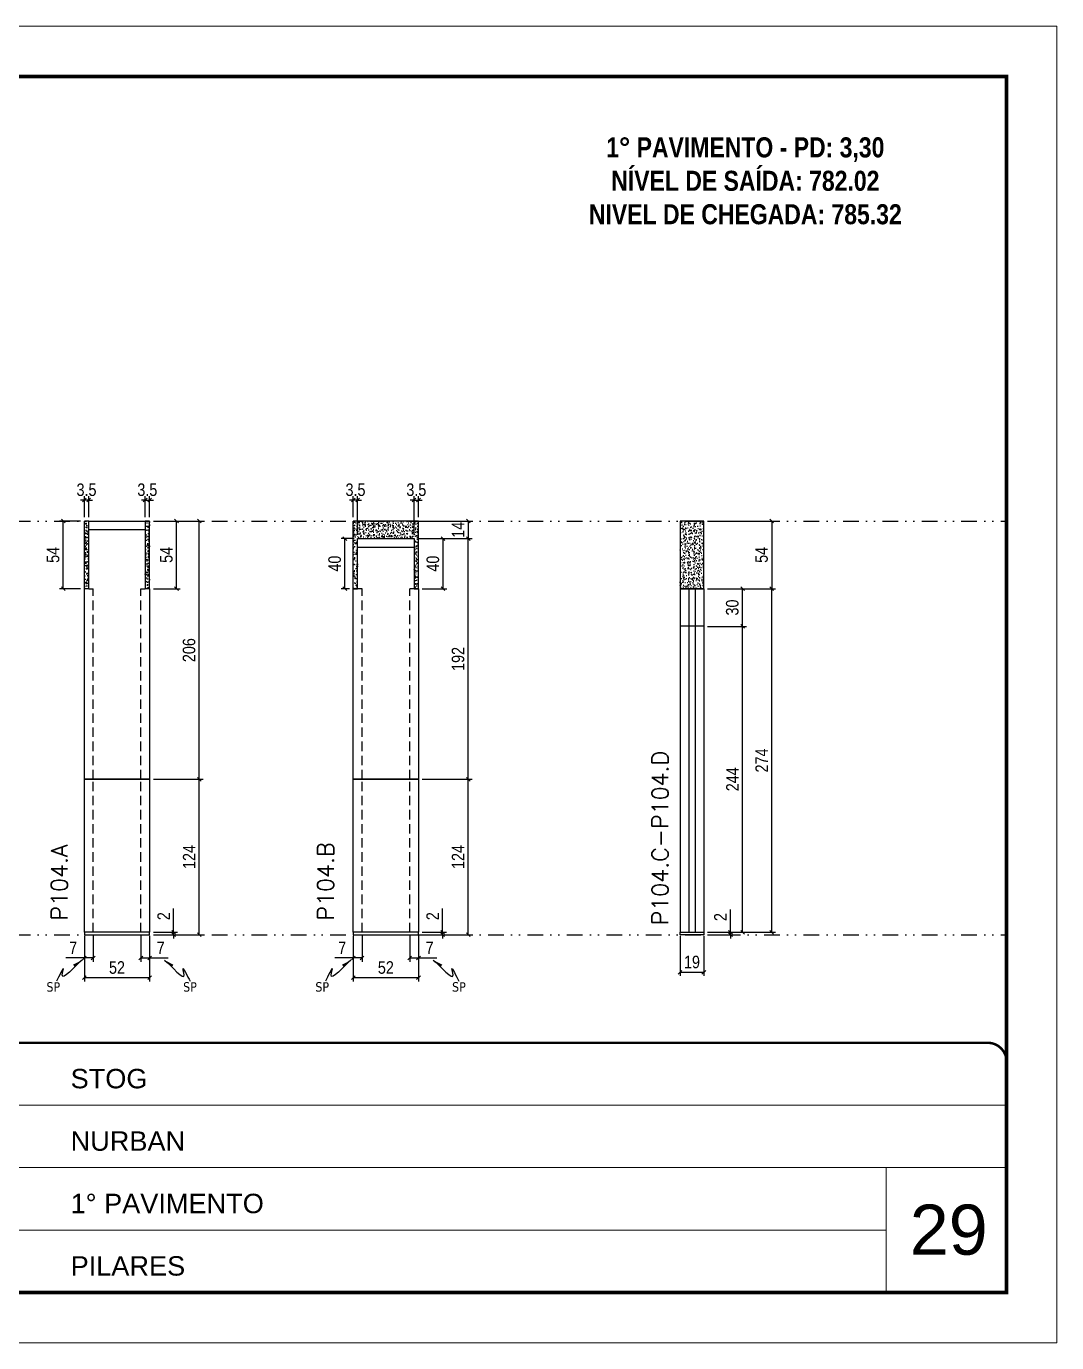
# Model space of a CAD drawing. Header units: millimetres. Extents: x 169816 to 178745, y 96537 to 113647.
# Drawn here: x 170479 to 171301, y 103429 to 104479 of the extents above; entities that cross this region are included whole.
import ezdxf

# ---------------------------------------------------------------- set-up
doc = ezdxf.new("R2010")
doc.units = ezdxf.units.MM
for name, pattern in [('CONTINUO', [0]), ('DASHED', [0.75, 0.5, -0.25]), ('DIVIDE2', [0.625, 0.25, -0.125, 0, -0.125, 0, -0.125]), ('HIDDEN', [0.375, 0.25, -0.125])]:
    doc.linetypes.add(name, pattern=pattern)
for name, color, linetype, lineweight in [('CARIMBO', 255, 'Continuous', 9), ('Folhas', 255, 'Continuous', 9), ('SARRAFO DE PRESSAO', 251, 'DASHED', 9), ('Texto Seção', 7, 'Continuous', 15)]:
    doc.layers.add(name, color=color, linetype=linetype, lineweight=lineweight)
for name, color, linetype in [('COTA', 241, 'Continuous'), ('NOMENCLATURA', 7, 'Continuous'), ('Nível', 160, 'Continuous'), ('Painéis', 200, 'Continuous'), ('SARR_2.2x7', 40, 'Continuous'), ('Sarrafo de Pressão', 42, 'HIDDEN'), ('texto', 7, 'Continuous')]:
    doc.layers.add(name, color=color, linetype=linetype)
doc.styles.add('ARIAL', font='arial.ttf')
doc.styles.add('COTA TECNICA', font='techl___.ttf', dxfattribs={"height": 10})
doc.styles.add('COTA TECNICA-50', font='techl___.ttf', dxfattribs={"height": 10})
doc.styles.add('REGUA-120', font='ROMANS.shx', dxfattribs={"height": 15})
doc.styles.add('ROMANC', font='techb___.ttf', dxfattribs={"height": 2.5})
doc.styles.get("Standard").update_dxf_attribs({"font": 'arial.ttf'})
doc.dimstyles.new('COTA PAINEL-50', dxfattribs={"dimtxt": 10, "dimasz": 3, "dimexe": 3, "dimexo": 3, "dimgap": 3, "dimtad": 1, "dimdec": 1, "dimzin": 12, "dimdsep": 46, "dimtxsty": 'COTA TECNICA-50', "dimblk1": 'OBLIQUE', "dimblk2": 'OBLIQUE', "dimsah": 1, "dimcen": 0.9, "dimclrd": 4, "dimclre": 4, "dimclrt": 240, "dimadec": 1, "dimazin": 3, "dimtfac": 1, "dimtdec": 1, "dimtmove": 0, "dimatfit": 3, "dimfxl": 1, "dimtolj": 1, "dimtzin": 12, "dimarcsym": 0})
doc.dimstyles.new('PAINEL', dxfattribs={"dimtxt": 10, "dimasz": 3, "dimexe": 3, "dimexo": 3, "dimgap": 3, "dimtad": 1, "dimdec": 1, "dimzin": 12, "dimdsep": 46, "dimtxsty": 'COTA TECNICA', "dimblk1": 'OBLIQUE', "dimblk2": 'OBLIQUE', "dimsah": 1, "dimcen": 0.9, "dimclrd": 4, "dimclre": 4, "dimclrt": 240, "dimadec": 1, "dimazin": 3, "dimtfac": 1, "dimtdec": 1, "dimtmove": 0, "dimatfit": 3, "dimfxl": 1, "dimtolj": 1, "dimtzin": 12, "dimarcsym": 0})
doc.dimstyles.get("Standard").update_dxf_attribs({"dimtxt": 0.18, "dimasz": 0.18, "dimexe": 0.18, "dimexo": 0.0625, "dimgap": 0.09, "dimtad": 0, "dimtih": 1, "dimtoh": 1, "dimdec": 4, "dimzin": 0, "dimdsep": 46, "dimtxsty": 'Standard', "dimcen": 0.09, "dimadec": 0, "dimazin": 0, "dimtfac": 1, "dimtdec": 4, "dimtofl": 0, "dimtmove": 0, "dimatfit": 3, "dimfxl": 1, "dimtolj": 1, "dimtzin": 0, "dimarcsym": 0})

# ---------------------------------------------------------------- blocks, each defined once
blk = doc.blocks.new('9999999999')
at = {"color": 30, "linetype": 'CONTINUO'}
for p, q in [((98564.6, 34379.6), (99584, 34379.6)), ((98564.6, 34329.8), (99488, 34329.8)), ((99584, 34329.8), (99488, 34329.8)), ((99488, 34329.8), (99488, 34230.2)), ((98564.6, 34280), (99488, 34280))]:
    blk.add_line(p, q, dxfattribs=at)
at = {"color": 30, "linetype": 'CONTINUO', "const_width": 2}
blk.add_lwpolyline([(99584, 34230.2), (99584, 34414.4, 0.414214), (99569, 34429.4), (98229, 34429.4, 0.414214), (98214, 34414.4), (98214, 34245.2, 0.414214), (98229, 34230.2), (99584, 34230.2)], format="xyb", dxfattribs=at)
at = {"layer": 'Folhas'}
blk.add_lwpolyline([(98139, 34190.2), (99624, 34190.2), (99624, 35240.2), (98139, 35240.2)], close=True, dxfattribs=at)
at = {"layer": 'Folhas', "color": 30, "const_width": 3}
blk.add_lwpolyline([(98214, 34230.2), (99584, 34230.2), (99584, 35200.2), (98214, 35200.2)], close=True, dxfattribs=at)
at = {"color": 7, "linetype": 'Continuous', "ltscale": 5, "style": 'ARIAL'}
for s, height, p in [('STOG', 15.48, (98837.7, 34393.1)), ('NURBAN', 15.48, (98837.7, 34343.3)), ('1° PAVIMENTO', 15.483, (98837.7, 34293.5)), ('PILARES', 15.48, (98837.7, 34243.7))]:
    blk.add_text(s, height=height, dxfattribs=at).set_placement(p)
blk = doc.blocks.new('_Oblique')
at = {"color": 0, "linetype": 'ByBlock', "lineweight": -2}
blk.add_line((-0.5, -0.5), (0.5, 0.5), dxfattribs=at)
blk = doc.blocks.new('*D663')
at = {"layer": 'COTA', "color": 4, "lineweight": -2, "transparency": 16777216}
for p, q in [((170525.7, 103752.9), (170525.7, 103716.6)), ((170577.7, 103752.9), (170577.7, 103716.6)), ((170577.7, 103719.6), (170525.7, 103719.6))]:
    blk.add_line(p, q, dxfattribs=at)
at = {"layer": 'Defpoints', "color": 0, "transparency": 16777216}
for p in [(170525.7, 103755.9), (170577.7, 103755.9), (170525.7, 103719.6)]:
    blk.add_point(p, dxfattribs=at)
at = {"layer": 'COTA', "color": 4, "lineweight": -2, "transparency": 16777216, "xscale": 3, "yscale": 3, "zscale": 3, "rotation": 180}
blk.add_blockref('_Oblique', (170525.7, 103719.6), dxfattribs=at)
at = {"layer": 'COTA', "color": 4, "lineweight": -2, "transparency": 16777216, "xscale": 3, "yscale": 3, "zscale": 3}
blk.add_blockref('_Oblique', (170577.7, 103719.6), dxfattribs=at)
at = {"layer": 'COTA', "color": 240, "transparency": 16777216, "insert": (170551.7, 103727.7), "char_height": 10, "attachment_point": 5, "style": 'COTA TECNICA'}
blk.add_mtext('\\A1;52', dxfattribs=at)
blk = doc.blocks.new('*D664')
at = {"layer": 'COTA', "color": 4, "lineweight": -2, "transparency": 16777216}
for p, q in [((170570.7, 103752.9), (170570.7, 103732.4)), ((170577.7, 103750.9), (170577.7, 103732.4)), ((170570.7, 103735.4), (170577.7, 103735.4)), ((170577.7, 103735.4), (170592.4, 103735.4))]:
    blk.add_line(p, q, dxfattribs=at)
at = {"layer": 'Defpoints', "color": 0, "transparency": 16777216}
for p in [(170570.7, 103755.9), (170577.7, 103753.9), (170577.7, 103735.4)]:
    blk.add_point(p, dxfattribs=at)
at = {"layer": 'COTA', "color": 4, "lineweight": -2, "transparency": 16777216, "xscale": 3, "yscale": 3, "zscale": 3, "rotation": 180}
blk.add_blockref('_Oblique', (170570.7, 103735.4), dxfattribs=at)
at = {"layer": 'COTA', "color": 4, "lineweight": -2, "transparency": 16777216, "xscale": 3, "yscale": 3, "zscale": 3}
blk.add_blockref('_Oblique', (170577.7, 103735.4), dxfattribs=at)
at = {"layer": 'COTA', "color": 240, "transparency": 16777216, "insert": (170586.6, 103743.5), "char_height": 10, "attachment_point": 5, "style": 'COTA TECNICA-50'}
blk.add_mtext('\\A1;7', dxfattribs=at)
blk = doc.blocks.new('*D665')
at = {"layer": 'COTA', "color": 4, "lineweight": -2, "transparency": 16777216}
for p, q in [((170525.7, 103750.9), (170525.7, 103732.4)), ((170532.7, 103752.9), (170532.7, 103732.4)), ((170525.7, 103735.4), (170511, 103735.4)), ((170532.7, 103735.4), (170525.7, 103735.4))]:
    blk.add_line(p, q, dxfattribs=at)
at = {"layer": 'Defpoints', "color": 0, "transparency": 16777216}
for p in [(170525.7, 103753.9), (170532.7, 103755.9), (170525.7, 103735.4)]:
    blk.add_point(p, dxfattribs=at)
at = {"layer": 'COTA', "color": 4, "lineweight": -2, "transparency": 16777216, "xscale": 3, "yscale": 3, "zscale": 3, "rotation": 180}
blk.add_blockref('_Oblique', (170525.7, 103735.4), dxfattribs=at)
at = {"layer": 'COTA', "color": 4, "lineweight": -2, "transparency": 16777216, "xscale": 3, "yscale": 3, "zscale": 3}
blk.add_blockref('_Oblique', (170532.7, 103735.4), dxfattribs=at)
at = {"layer": 'COTA', "color": 240, "transparency": 16777216, "insert": (170516.8, 103743.5), "char_height": 10, "attachment_point": 5, "style": 'COTA TECNICA-50'}
blk.add_mtext('\\A1;7', dxfattribs=at)
blk = doc.blocks.new('*D666')
at = {"layer": 'COTA', "color": 4, "linetype": 'ByBlock', "lineweight": -2, "transparency": 16777216}
for p, q in [((170580.7, 103877.9), (170620.3, 103877.9)), ((170617.3, 103753.9), (170617.3, 103877.9)), ((170580.7, 103753.9), (170620.3, 103753.9))]:
    blk.add_line(p, q, dxfattribs=at)
at = {"layer": 'Defpoints', "color": 0, "linetype": 'ByBlock', "transparency": 16777216}
for p in [(170577.7, 103877.9), (170617.3, 103877.9), (170577.7, 103753.9)]:
    blk.add_point(p, dxfattribs=at)
at = {"layer": 'COTA', "color": 4, "linetype": 'ByBlock', "lineweight": -2, "transparency": 16777216, "xscale": 3, "yscale": 3, "zscale": 3}
for p, rotation in [((170617.3, 103877.9), 90), ((170617.3, 103753.9), 270)]:
    blk.add_blockref('_Oblique', p, dxfattribs=dict(at, rotation=rotation))
at = {"layer": 'COTA', "color": 240, "linetype": 'ByBlock', "transparency": 16777216, "insert": (170609.3, 103815.9), "char_height": 10, "attachment_point": 5, "rotation": 90, "style": 'COTA TECNICA'}
blk.add_mtext('\\A1;124', dxfattribs=at)
blk = doc.blocks.new('*D667')
at = {"layer": 'COTA', "color": 4, "lineweight": -2, "transparency": 16777216}
for p, q in [((170596.9, 103755.9), (170596.9, 103774.7)), ((170580.7, 103755.9), (170599.9, 103755.9)), ((170580.7, 103753.9), (170599.9, 103753.9)), ((170596.9, 103753.9), (170596.9, 103755.9)), ((170596.9, 103753.9), (170596.9, 103750.9))]:
    blk.add_line(p, q, dxfattribs=at)
at = {"layer": 'Defpoints', "color": 0, "transparency": 16777216}
for p in [(170577.7, 103755.9), (170577.7, 103753.9), (170596.9, 103753.9)]:
    blk.add_point(p, dxfattribs=at)
at = {"layer": 'COTA', "color": 4, "lineweight": -2, "transparency": 16777216, "xscale": 3, "yscale": 3, "zscale": 3}
for p, rotation in [((170596.9, 103755.9), 270), ((170596.9, 103753.9), 90)]:
    blk.add_blockref('_Oblique', p, dxfattribs=dict(at, rotation=rotation))
at = {"layer": 'COTA', "color": 240, "transparency": 16777216, "insert": (170588.9, 103768.7), "char_height": 10, "attachment_point": 5, "rotation": 90, "style": 'COTA TECNICA-50'}
blk.add_mtext('\\A1;2', dxfattribs=at)
blk = doc.blocks.new('*D668')
at = {"layer": 'COTA', "color": 4, "linetype": 'ByBlock', "lineweight": -2, "transparency": 16777216}
for p, q in [((170580.7, 103877.9), (170620.3, 103877.9)), ((170617.3, 103753.9), (170617.3, 103877.9)), ((170580.7, 103753.9), (170620.3, 103753.9))]:
    blk.add_line(p, q, dxfattribs=at)
at = {"layer": 'Defpoints', "color": 0, "linetype": 'ByBlock', "transparency": 16777216}
for p in [(170577.7, 103877.9), (170617.3, 103877.9), (170577.7, 103753.9)]:
    blk.add_point(p, dxfattribs=at)
at = {"layer": 'COTA', "color": 4, "linetype": 'ByBlock', "lineweight": -2, "transparency": 16777216, "xscale": 3, "yscale": 3, "zscale": 3}
for p, rotation in [((170617.3, 103877.9), 90), ((170617.3, 103753.9), 270)]:
    blk.add_blockref('_Oblique', p, dxfattribs=dict(at, rotation=rotation))
at = {"layer": 'COTA', "color": 240, "linetype": 'ByBlock', "transparency": 16777216, "insert": (170609.3, 103815.9), "char_height": 10, "attachment_point": 5, "rotation": 90, "style": 'COTA TECNICA'}
blk.add_mtext('\\A1;124', dxfattribs=at)
blk = doc.blocks.new('*D669')
at = {"layer": 'COTA', "color": 4, "lineweight": -2, "transparency": 16777216}
for p, q in [((170580.7, 104083.9), (170620.3, 104083.9)), ((170617.3, 103877.9), (170617.3, 104083.9)), ((170580.7, 103877.9), (170620.3, 103877.9))]:
    blk.add_line(p, q, dxfattribs=at)
at = {"layer": 'Defpoints', "color": 0, "transparency": 16777216}
for p in [(170577.7, 104083.9), (170617.3, 104083.9), (170577.7, 103877.9)]:
    blk.add_point(p, dxfattribs=at)
at = {"layer": 'COTA', "color": 4, "lineweight": -2, "transparency": 16777216, "xscale": 3, "yscale": 3, "zscale": 3}
for p, rotation in [((170617.3, 104083.9), 90), ((170617.3, 103877.9), 270)]:
    blk.add_blockref('_Oblique', p, dxfattribs=dict(at, rotation=rotation))
at = {"layer": 'COTA', "color": 240, "transparency": 16777216, "insert": (170609.2, 103980.9), "char_height": 10, "attachment_point": 5, "rotation": 90, "style": 'COTA TECNICA-50'}
blk.add_mtext('\\A1;206', dxfattribs=at)
blk = doc.blocks.new('*D670')
at = {"layer": 'COTA', "color": 4, "lineweight": -2, "transparency": 16777216}
for p, q in [((171000.7, 103752.9), (171000.7, 103721)), ((171019.7, 103752.9), (171019.7, 103721)), ((171000.7, 103724), (171019.7, 103724))]:
    blk.add_line(p, q, dxfattribs=at)
at = {"layer": 'Defpoints', "color": 0, "transparency": 16777216}
for p in [(171000.7, 103755.9), (171019.7, 103755.9), (171019.7, 103724)]:
    blk.add_point(p, dxfattribs=at)
at = {"layer": 'COTA', "color": 4, "lineweight": -2, "transparency": 16777216, "xscale": 3, "yscale": 3, "zscale": 3, "rotation": 180}
blk.add_blockref('_Oblique', (171000.7, 103724), dxfattribs=at)
at = {"layer": 'COTA', "color": 4, "lineweight": -2, "transparency": 16777216, "xscale": 3, "yscale": 3, "zscale": 3}
blk.add_blockref('_Oblique', (171019.7, 103724), dxfattribs=at)
at = {"layer": 'COTA', "color": 240, "transparency": 16777216, "insert": (171010.2, 103732.1), "char_height": 10, "attachment_point": 5, "style": 'COTA TECNICA'}
blk.add_mtext('\\A1;19', dxfattribs=at)
blk = doc.blocks.new('*D671')
at = {"layer": 'COTA', "color": 4, "lineweight": -2, "transparency": 16777216}
for p, q in [((171040.9, 103755.9), (171040.9, 103774)), ((171022.7, 103755.9), (171043.9, 103755.9)), ((171022.7, 103753.9), (171043.9, 103753.9)), ((171040.9, 103753.9), (171040.9, 103755.9)), ((171040.9, 103753.9), (171040.9, 103750.9))]:
    blk.add_line(p, q, dxfattribs=at)
at = {"layer": 'Defpoints', "color": 0, "transparency": 16777216}
for p in [(171019.7, 103755.9), (171019.7, 103753.9), (171040.9, 103755.9)]:
    blk.add_point(p, dxfattribs=at)
at = {"layer": 'COTA', "color": 4, "lineweight": -2, "transparency": 16777216, "xscale": 3, "yscale": 3, "zscale": 3}
for p, rotation in [((171040.9, 103755.9), 270), ((171040.9, 103753.9), 90)]:
    blk.add_blockref('_Oblique', p, dxfattribs=dict(at, rotation=rotation))
at = {"layer": 'COTA', "color": 240, "transparency": 16777216, "insert": (171032.9, 103768), "char_height": 10, "attachment_point": 5, "rotation": 90, "style": 'COTA TECNICA-50'}
blk.add_mtext('\\A1;2', dxfattribs=at)
blk = doc.blocks.new('*D986')
at = {"layer": 'COTA', "color": 4, "linetype": 'ByBlock', "lineweight": -2, "transparency": 16777216}
for p, q in [((171022.7, 104083.9), (171076.8, 104083.9)), ((171073.8, 104083.9), (171073.8, 104029.9)), ((171022.7, 104029.9), (171076.8, 104029.9))]:
    blk.add_line(p, q, dxfattribs=at)
at = {"layer": 'Defpoints', "color": 0, "linetype": 'ByBlock', "transparency": 16777216}
for p in [(171019.7, 104083.9), (171019.7, 104029.9), (171073.8, 104029.9)]:
    blk.add_point(p, dxfattribs=at)
at = {"layer": 'COTA', "color": 4, "linetype": 'ByBlock', "lineweight": -2, "transparency": 16777216, "xscale": 3, "yscale": 3, "zscale": 3}
for p, rotation in [((171073.8, 104083.9), 90), ((171073.8, 104029.9), 270)]:
    blk.add_blockref('_Oblique', p, dxfattribs=dict(at, rotation=rotation))
at = {"layer": 'COTA', "color": 240, "linetype": 'ByBlock', "transparency": 16777216, "insert": (171065.7, 104056.9), "char_height": 10, "attachment_point": 5, "rotation": 90, "style": 'COTA TECNICA'}
blk.add_mtext('\\A1;54', dxfattribs=at)
blk = doc.blocks.new('*D987')
at = {"layer": 'COTA', "color": 4, "lineweight": -2, "transparency": 16777216}
for p, q in [((171022.7, 104029.9), (171053.6, 104029.9)), ((171050.6, 103999.9), (171050.6, 104029.9)), ((171022.7, 103999.9), (171053.6, 103999.9))]:
    blk.add_line(p, q, dxfattribs=at)
at = {"layer": 'Defpoints', "color": 0, "transparency": 16777216}
for p in [(171019.7, 104029.9), (171050.6, 104029.9), (171019.7, 103999.9)]:
    blk.add_point(p, dxfattribs=at)
at = {"layer": 'COTA', "color": 4, "lineweight": -2, "transparency": 16777216, "xscale": 3, "yscale": 3, "zscale": 3}
for p, rotation in [((171050.6, 104029.9), 90), ((171050.6, 103999.9), 270)]:
    blk.add_blockref('_Oblique', p, dxfattribs=dict(at, rotation=rotation))
at = {"layer": 'COTA', "color": 240, "transparency": 16777216, "insert": (171042.4, 104014.9), "char_height": 10, "attachment_point": 5, "rotation": 90, "style": 'COTA TECNICA-50'}
blk.add_mtext('\\A1;30', dxfattribs=at)
blk = doc.blocks.new('*D988')
at = {"layer": 'COTA', "color": 4, "lineweight": -2, "transparency": 16777216}
for p, q in [((171022.7, 103999.9), (171053.6, 103999.9)), ((171050.6, 103755.9), (171050.6, 103999.9)), ((171022.7, 103755.9), (171053.6, 103755.9))]:
    blk.add_line(p, q, dxfattribs=at)
at = {"layer": 'Defpoints', "color": 0, "transparency": 16777216}
for p in [(171019.7, 103999.9), (171050.6, 103999.9), (171019.7, 103755.9)]:
    blk.add_point(p, dxfattribs=at)
at = {"layer": 'COTA', "color": 4, "lineweight": -2, "transparency": 16777216, "xscale": 3, "yscale": 3, "zscale": 3}
for p, rotation in [((171050.6, 103999.9), 90), ((171050.6, 103755.9), 270)]:
    blk.add_blockref('_Oblique', p, dxfattribs=dict(at, rotation=rotation))
at = {"layer": 'COTA', "color": 240, "transparency": 16777216, "insert": (171042.5, 103877.9), "char_height": 10, "attachment_point": 5, "rotation": 90, "style": 'COTA TECNICA'}
blk.add_mtext('\\A1;244', dxfattribs=at)
blk = doc.blocks.new('*D672')
at = {"layer": 'COTA', "color": 4, "lineweight": -2, "transparency": 16777216}
for p, q in [((170740.1, 103752.9), (170740.1, 103716.6)), ((170792.1, 103752.9), (170792.1, 103716.6)), ((170792.1, 103719.6), (170740.1, 103719.6))]:
    blk.add_line(p, q, dxfattribs=at)
at = {"layer": 'Defpoints', "color": 0, "transparency": 16777216}
for p in [(170740.1, 103755.9), (170792.1, 103755.9), (170740.1, 103719.6)]:
    blk.add_point(p, dxfattribs=at)
at = {"layer": 'COTA', "color": 4, "lineweight": -2, "transparency": 16777216, "xscale": 3, "yscale": 3, "zscale": 3, "rotation": 180}
blk.add_blockref('_Oblique', (170740.1, 103719.6), dxfattribs=at)
at = {"layer": 'COTA', "color": 4, "lineweight": -2, "transparency": 16777216, "xscale": 3, "yscale": 3, "zscale": 3}
blk.add_blockref('_Oblique', (170792.1, 103719.6), dxfattribs=at)
at = {"layer": 'COTA', "color": 240, "transparency": 16777216, "insert": (170766.1, 103727.7), "char_height": 10, "attachment_point": 5, "style": 'COTA TECNICA'}
blk.add_mtext('\\A1;52', dxfattribs=at)
blk = doc.blocks.new('*D673')
at = {"layer": 'COTA', "color": 4, "lineweight": -2, "transparency": 16777216}
for p, q in [((170785.1, 103752.9), (170785.1, 103732.4)), ((170792.1, 103750.9), (170792.1, 103732.4)), ((170785.1, 103735.4), (170792.1, 103735.4)), ((170792.1, 103735.4), (170806.8, 103735.4))]:
    blk.add_line(p, q, dxfattribs=at)
at = {"layer": 'Defpoints', "color": 0, "transparency": 16777216}
for p in [(170785.1, 103755.9), (170792.1, 103753.9), (170792.1, 103735.4)]:
    blk.add_point(p, dxfattribs=at)
at = {"layer": 'COTA', "color": 4, "lineweight": -2, "transparency": 16777216, "xscale": 3, "yscale": 3, "zscale": 3, "rotation": 180}
blk.add_blockref('_Oblique', (170785.1, 103735.4), dxfattribs=at)
at = {"layer": 'COTA', "color": 4, "lineweight": -2, "transparency": 16777216, "xscale": 3, "yscale": 3, "zscale": 3}
blk.add_blockref('_Oblique', (170792.1, 103735.4), dxfattribs=at)
at = {"layer": 'COTA', "color": 240, "transparency": 16777216, "insert": (170801, 103743.5), "char_height": 10, "attachment_point": 5, "style": 'COTA TECNICA-50'}
blk.add_mtext('\\A1;7', dxfattribs=at)
blk = doc.blocks.new('*D674')
at = {"layer": 'COTA', "color": 4, "lineweight": -2, "transparency": 16777216}
for p, q in [((170740.1, 103750.9), (170740.1, 103732.4)), ((170747.1, 103752.9), (170747.1, 103732.4)), ((170740.1, 103735.4), (170725.4, 103735.4)), ((170747.1, 103735.4), (170740.1, 103735.4))]:
    blk.add_line(p, q, dxfattribs=at)
at = {"layer": 'Defpoints', "color": 0, "transparency": 16777216}
for p in [(170740.1, 103753.9), (170747.1, 103755.9), (170740.1, 103735.4)]:
    blk.add_point(p, dxfattribs=at)
at = {"layer": 'COTA', "color": 4, "lineweight": -2, "transparency": 16777216, "xscale": 3, "yscale": 3, "zscale": 3, "rotation": 180}
blk.add_blockref('_Oblique', (170740.1, 103735.4), dxfattribs=at)
at = {"layer": 'COTA', "color": 4, "lineweight": -2, "transparency": 16777216, "xscale": 3, "yscale": 3, "zscale": 3}
blk.add_blockref('_Oblique', (170747.1, 103735.4), dxfattribs=at)
at = {"layer": 'COTA', "color": 240, "transparency": 16777216, "insert": (170731.3, 103743.5), "char_height": 10, "attachment_point": 5, "style": 'COTA TECNICA-50'}
blk.add_mtext('\\A1;7', dxfattribs=at)
blk = doc.blocks.new('*D675')
at = {"layer": 'COTA', "color": 4, "linetype": 'ByBlock', "lineweight": -2, "transparency": 16777216}
for p, q in [((170795.1, 103877.9), (170834.8, 103877.9)), ((170831.8, 103753.9), (170831.8, 103877.9)), ((170795.1, 103753.9), (170834.8, 103753.9))]:
    blk.add_line(p, q, dxfattribs=at)
at = {"layer": 'Defpoints', "color": 0, "linetype": 'ByBlock', "transparency": 16777216}
for p in [(170792.1, 103877.9), (170831.8, 103877.9), (170792.1, 103753.9)]:
    blk.add_point(p, dxfattribs=at)
at = {"layer": 'COTA', "color": 4, "linetype": 'ByBlock', "lineweight": -2, "transparency": 16777216, "xscale": 3, "yscale": 3, "zscale": 3}
for p, rotation in [((170831.8, 103877.9), 90), ((170831.8, 103753.9), 270)]:
    blk.add_blockref('_Oblique', p, dxfattribs=dict(at, rotation=rotation))
at = {"layer": 'COTA', "color": 240, "linetype": 'ByBlock', "transparency": 16777216, "insert": (170823.7, 103815.9), "char_height": 10, "attachment_point": 5, "rotation": 90, "style": 'COTA TECNICA'}
blk.add_mtext('\\A1;124', dxfattribs=at)
blk = doc.blocks.new('*D676')
at = {"layer": 'COTA', "color": 4, "lineweight": -2, "transparency": 16777216}
for p, q in [((170811.4, 103755.9), (170811.4, 103774.7)), ((170795.1, 103755.9), (170814.4, 103755.9)), ((170795.1, 103753.9), (170814.4, 103753.9)), ((170811.4, 103753.9), (170811.4, 103755.9)), ((170811.4, 103753.9), (170811.4, 103750.9))]:
    blk.add_line(p, q, dxfattribs=at)
at = {"layer": 'Defpoints', "color": 0, "transparency": 16777216}
for p in [(170792.1, 103755.9), (170792.1, 103753.9), (170811.4, 103753.9)]:
    blk.add_point(p, dxfattribs=at)
at = {"layer": 'COTA', "color": 4, "lineweight": -2, "transparency": 16777216, "xscale": 3, "yscale": 3, "zscale": 3}
for p, rotation in [((170811.4, 103755.9), 270), ((170811.4, 103753.9), 90)]:
    blk.add_blockref('_Oblique', p, dxfattribs=dict(at, rotation=rotation))
at = {"layer": 'COTA', "color": 240, "transparency": 16777216, "insert": (170803.4, 103768.7), "char_height": 10, "attachment_point": 5, "rotation": 90, "style": 'COTA TECNICA-50'}
blk.add_mtext('\\A1;2', dxfattribs=at)
blk = doc.blocks.new('*D677')
at = {"layer": 'COTA', "color": 4, "linetype": 'ByBlock', "lineweight": -2, "transparency": 16777216}
for p, q in [((170795.1, 103877.9), (170834.8, 103877.9)), ((170831.8, 103753.9), (170831.8, 103877.9)), ((170795.1, 103753.9), (170834.8, 103753.9))]:
    blk.add_line(p, q, dxfattribs=at)
at = {"layer": 'Defpoints', "color": 0, "linetype": 'ByBlock', "transparency": 16777216}
for p in [(170792.1, 103877.9), (170831.8, 103877.9), (170792.1, 103753.9)]:
    blk.add_point(p, dxfattribs=at)
at = {"layer": 'COTA', "color": 4, "linetype": 'ByBlock', "lineweight": -2, "transparency": 16777216, "xscale": 3, "yscale": 3, "zscale": 3}
for p, rotation in [((170831.8, 103877.9), 90), ((170831.8, 103753.9), 270)]:
    blk.add_blockref('_Oblique', p, dxfattribs=dict(at, rotation=rotation))
at = {"layer": 'COTA', "color": 240, "linetype": 'ByBlock', "transparency": 16777216, "insert": (170823.7, 103815.9), "char_height": 10, "attachment_point": 5, "rotation": 90, "style": 'COTA TECNICA'}
blk.add_mtext('\\A1;124', dxfattribs=at)
blk = doc.blocks.new('*D678')
at = {"layer": 'COTA', "color": 4, "lineweight": -2, "transparency": 16777216}
for p, q in [((170795.1, 104069.9), (170834.8, 104069.9)), ((170831.8, 103877.9), (170831.8, 104069.9)), ((170795.1, 103877.9), (170834.8, 103877.9))]:
    blk.add_line(p, q, dxfattribs=at)
at = {"layer": 'Defpoints', "color": 0, "transparency": 16777216}
for p in [(170792.1, 104069.9), (170831.8, 104069.9), (170792.1, 103877.9)]:
    blk.add_point(p, dxfattribs=at)
at = {"layer": 'COTA', "color": 4, "lineweight": -2, "transparency": 16777216, "xscale": 3, "yscale": 3, "zscale": 3}
for p, rotation in [((170831.8, 104069.9), 90), ((170831.8, 103877.9), 270)]:
    blk.add_blockref('_Oblique', p, dxfattribs=dict(at, rotation=rotation))
at = {"layer": 'COTA', "color": 240, "transparency": 16777216, "insert": (170823.7, 103973.9), "char_height": 10, "attachment_point": 5, "rotation": 90, "style": 'COTA TECNICA-50'}
blk.add_mtext('\\A1;192', dxfattribs=at)
blk = doc.blocks.new('*D679')
at = {"layer": 'COTA', "color": 4, "lineweight": -2, "transparency": 16777216}
for p, q in [((170795.1, 104083.9), (170834.8, 104083.9)), ((170831.8, 104083.9), (170831.8, 104069.9)), ((170795.1, 104069.9), (170834.8, 104069.9))]:
    blk.add_line(p, q, dxfattribs=at)
at = {"layer": 'Defpoints', "color": 0, "transparency": 16777216}
for p in [(170792.1, 104083.9), (170792.1, 104069.9), (170831.8, 104069.9)]:
    blk.add_point(p, dxfattribs=at)
at = {"layer": 'COTA', "color": 4, "lineweight": -2, "transparency": 16777216, "xscale": 3, "yscale": 3, "zscale": 3}
for p, rotation in [((170831.8, 104083.9), 90), ((170831.8, 104069.9), 270)]:
    blk.add_blockref('_Oblique', p, dxfattribs=dict(at, rotation=rotation))
at = {"layer": 'COTA', "color": 240, "transparency": 16777216, "insert": (170823.7, 104076.9), "char_height": 10, "attachment_point": 5, "rotation": 90, "style": 'COTA TECNICA-50'}
blk.add_mtext('\\A1;14', dxfattribs=at)
blk = doc.blocks.new('*D989')
at = {"layer": 'COTA', "color": 4, "lineweight": -2, "transparency": 16777216}
for p, q in [((170525.7, 104100.6), (170522.7, 104100.6)), ((170525.7, 104086.9), (170525.7, 104103.6)), ((170529.2, 104100.6), (170525.7, 104100.6)), ((170529.2, 104086.9), (170529.2, 104103.6)), ((170529.2, 104100.6), (170532.2, 104100.6))]:
    blk.add_line(p, q, dxfattribs=at)
at = {"layer": 'Defpoints', "color": 0, "transparency": 16777216}
for p in [(170525.7, 104100.6), (170525.7, 104083.9), (170529.2, 104083.9)]:
    blk.add_point(p, dxfattribs=at)
at = {"layer": 'COTA', "color": 4, "lineweight": -2, "transparency": 16777216, "xscale": 3, "yscale": 3, "zscale": 3}
blk.add_blockref('_Oblique', (170525.7, 104100.6), dxfattribs=at)
at = {"layer": 'COTA', "color": 4, "lineweight": -2, "transparency": 16777216, "xscale": 3, "yscale": 3, "zscale": 3, "rotation": 180}
blk.add_blockref('_Oblique', (170529.2, 104100.6), dxfattribs=at)
at = {"layer": 'COTA', "color": 240, "transparency": 16777216, "insert": (170527.4, 104108.8), "char_height": 10, "attachment_point": 5, "style": 'COTA TECNICA'}
blk.add_mtext('\\A1;3.5', dxfattribs=at)
blk = doc.blocks.new('*D680')
at = {"layer": 'COTA', "color": 4, "lineweight": -2, "transparency": 16777216}
for p, q in [((170574.2, 104100.6), (170571.2, 104100.6)), ((170574.2, 104086.9), (170574.2, 104103.6)), ((170574.2, 104100.6), (170577.7, 104100.6)), ((170577.7, 104086.9), (170577.7, 104103.6)), ((170577.7, 104100.6), (170580.7, 104100.6))]:
    blk.add_line(p, q, dxfattribs=at)
at = {"layer": 'Defpoints', "color": 0, "transparency": 16777216}
for p in [(170577.7, 104100.6), (170574.2, 104083.9), (170577.7, 104083.9)]:
    blk.add_point(p, dxfattribs=at)
at = {"layer": 'COTA', "color": 4, "lineweight": -2, "transparency": 16777216, "xscale": 3, "yscale": 3, "zscale": 3}
blk.add_blockref('_Oblique', (170574.2, 104100.6), dxfattribs=at)
at = {"layer": 'COTA', "color": 4, "lineweight": -2, "transparency": 16777216, "xscale": 3, "yscale": 3, "zscale": 3, "rotation": 180}
blk.add_blockref('_Oblique', (170577.7, 104100.6), dxfattribs=at)
at = {"layer": 'COTA', "color": 240, "transparency": 16777216, "insert": (170575.9, 104108.8), "char_height": 10, "attachment_point": 5, "style": 'COTA TECNICA'}
blk.add_mtext('\\A1;3.5', dxfattribs=at)
blk = doc.blocks.new('*D990')
at = {"layer": 'COTA', "color": 4, "lineweight": -2, "transparency": 16777216}
for p, q in [((170580.7, 104083.9), (170602.2, 104083.9)), ((170599.2, 104029.9), (170599.2, 104083.9)), ((170580.7, 104029.9), (170602.2, 104029.9))]:
    blk.add_line(p, q, dxfattribs=at)
at = {"layer": 'Defpoints', "color": 0, "transparency": 16777216}
for p in [(170577.7, 104083.9), (170599.2, 104083.9), (170577.7, 104029.9)]:
    blk.add_point(p, dxfattribs=at)
at = {"layer": 'COTA', "color": 4, "lineweight": -2, "transparency": 16777216, "xscale": 3, "yscale": 3, "zscale": 3}
for p, rotation in [((170599.2, 104083.9), 90), ((170599.2, 104029.9), 270)]:
    blk.add_blockref('_Oblique', p, dxfattribs=dict(at, rotation=rotation))
at = {"layer": 'COTA', "color": 240, "transparency": 16777216, "insert": (170591.1, 104056.9), "char_height": 10, "attachment_point": 5, "rotation": 90, "style": 'COTA TECNICA'}
blk.add_mtext('\\A1;54', dxfattribs=at)
blk = doc.blocks.new('*D991')
at = {"layer": 'COTA', "color": 4, "lineweight": -2, "transparency": 16777216}
for p, q in [((170522.7, 104083.9), (170505.9, 104083.9)), ((170508.9, 104029.9), (170508.9, 104083.9)), ((170522.7, 104029.9), (170505.9, 104029.9))]:
    blk.add_line(p, q, dxfattribs=at)
at = {"layer": 'Defpoints', "color": 0, "transparency": 16777216}
for p in [(170508.9, 104083.9), (170525.7, 104083.9), (170525.7, 104029.9)]:
    blk.add_point(p, dxfattribs=at)
at = {"layer": 'COTA', "color": 4, "lineweight": -2, "transparency": 16777216, "xscale": 3, "yscale": 3, "zscale": 3}
for p, rotation in [((170508.9, 104083.9), 90), ((170508.9, 104029.9), 270)]:
    blk.add_blockref('_Oblique', p, dxfattribs=dict(at, rotation=rotation))
at = {"layer": 'COTA', "color": 240, "transparency": 16777216, "insert": (170500.8, 104056.9), "char_height": 10, "attachment_point": 5, "rotation": 90, "style": 'COTA TECNICA'}
blk.add_mtext('\\A1;54', dxfattribs=at)
blk = doc.blocks.new('*D992')
at = {"layer": 'COTA', "color": 4, "lineweight": -2, "transparency": 16777216}
for p, q in [((170791.6, 104069.9), (170814.7, 104069.9)), ((170811.7, 104029.9), (170811.7, 104069.9)), ((170795.1, 104029.9), (170814.7, 104029.9))]:
    blk.add_line(p, q, dxfattribs=at)
at = {"layer": 'Defpoints', "color": 0, "transparency": 16777216}
for p in [(170788.6, 104069.9), (170811.7, 104069.9), (170792.1, 104029.9)]:
    blk.add_point(p, dxfattribs=at)
at = {"layer": 'COTA', "color": 4, "lineweight": -2, "transparency": 16777216, "xscale": 3, "yscale": 3, "zscale": 3}
for p, rotation in [((170811.7, 104069.9), 90), ((170811.7, 104029.9), 270)]:
    blk.add_blockref('_Oblique', p, dxfattribs=dict(at, rotation=rotation))
at = {"layer": 'COTA', "color": 240, "transparency": 16777216, "insert": (170803.6, 104049.9), "char_height": 10, "attachment_point": 5, "rotation": 90, "style": 'COTA TECNICA'}
blk.add_mtext('\\A1;40', dxfattribs=at)
blk = doc.blocks.new('*D993')
at = {"layer": 'COTA', "color": 4, "lineweight": -2, "transparency": 16777216}
for p, q in [((170740.6, 104069.9), (170730.4, 104069.9)), ((170733.4, 104029.9), (170733.4, 104069.9)), ((170737.1, 104029.9), (170730.4, 104029.9))]:
    blk.add_line(p, q, dxfattribs=at)
at = {"layer": 'Defpoints', "color": 0, "transparency": 16777216}
for p in [(170733.4, 104069.9), (170743.6, 104069.9), (170740.1, 104029.9)]:
    blk.add_point(p, dxfattribs=at)
at = {"layer": 'COTA', "color": 4, "lineweight": -2, "transparency": 16777216, "xscale": 3, "yscale": 3, "zscale": 3}
for p, rotation in [((170733.4, 104069.9), 90), ((170733.4, 104029.9), 270)]:
    blk.add_blockref('_Oblique', p, dxfattribs=dict(at, rotation=rotation))
at = {"layer": 'COTA', "color": 240, "transparency": 16777216, "insert": (170725.3, 104049.9), "char_height": 10, "attachment_point": 5, "rotation": 90, "style": 'COTA TECNICA'}
blk.add_mtext('\\A1;40', dxfattribs=at)
blk = doc.blocks.new('*D681')
at = {"layer": 'COTA', "color": 4, "lineweight": -2, "transparency": 16777216}
for p, q in [((171022.7, 104029.9), (171076.8, 104029.9)), ((171073.8, 103755.9), (171073.8, 104029.9)), ((171022.7, 103755.9), (171076.8, 103755.9))]:
    blk.add_line(p, q, dxfattribs=at)
at = {"layer": 'Defpoints', "color": 0, "transparency": 16777216}
for p in [(171019.7, 104029.9), (171073.8, 104029.9), (171019.7, 103755.9)]:
    blk.add_point(p, dxfattribs=at)
at = {"layer": 'COTA', "color": 4, "lineweight": -2, "transparency": 16777216, "xscale": 3, "yscale": 3, "zscale": 3}
for p, rotation in [((171073.8, 104029.9), 90), ((171073.8, 103755.9), 270)]:
    blk.add_blockref('_Oblique', p, dxfattribs=dict(at, rotation=rotation))
at = {"layer": 'COTA', "color": 240, "transparency": 16777216, "insert": (171065.8, 103892.9), "char_height": 10, "attachment_point": 5, "rotation": 90, "style": 'COTA TECNICA'}
blk.add_mtext('\\A1;274', dxfattribs=at)
blk = doc.blocks.new('*D682')
at = {"layer": 'COTA', "color": 4, "lineweight": -2, "transparency": 16777216}
for p, q in [((170740.1, 104100.6), (170737.1, 104100.6)), ((170740.1, 104086.9), (170740.1, 104103.6)), ((170743.6, 104100.6), (170740.1, 104100.6)), ((170743.6, 104072.9), (170743.6, 104103.6)), ((170743.6, 104100.6), (170746.6, 104100.6))]:
    blk.add_line(p, q, dxfattribs=at)
at = {"layer": 'Defpoints', "color": 0, "transparency": 16777216}
for p in [(170740.1, 104100.6), (170740.1, 104083.9), (170743.6, 104069.9)]:
    blk.add_point(p, dxfattribs=at)
at = {"layer": 'COTA', "color": 4, "lineweight": -2, "transparency": 16777216, "xscale": 3, "yscale": 3, "zscale": 3}
blk.add_blockref('_Oblique', (170740.1, 104100.6), dxfattribs=at)
at = {"layer": 'COTA', "color": 4, "lineweight": -2, "transparency": 16777216, "xscale": 3, "yscale": 3, "zscale": 3, "rotation": 180}
blk.add_blockref('_Oblique', (170743.6, 104100.6), dxfattribs=at)
at = {"layer": 'COTA', "color": 240, "transparency": 16777216, "insert": (170741.9, 104108.8), "char_height": 10, "attachment_point": 5, "style": 'COTA TECNICA'}
blk.add_mtext('\\A1;3.5', dxfattribs=at)
blk = doc.blocks.new('*D683')
at = {"layer": 'COTA', "color": 4, "lineweight": -2, "transparency": 16777216}
for p, q in [((170788.6, 104100.6), (170785.6, 104100.6)), ((170788.6, 104072.9), (170788.6, 104103.6)), ((170788.6, 104100.6), (170792.1, 104100.6)), ((170792.1, 104086.9), (170792.1, 104103.6)), ((170792.1, 104100.6), (170795.1, 104100.6))]:
    blk.add_line(p, q, dxfattribs=at)
at = {"layer": 'Defpoints', "color": 0, "transparency": 16777216}
for p in [(170792.1, 104100.6), (170792.1, 104083.9), (170788.6, 104069.9)]:
    blk.add_point(p, dxfattribs=at)
at = {"layer": 'COTA', "color": 4, "lineweight": -2, "transparency": 16777216, "xscale": 3, "yscale": 3, "zscale": 3}
blk.add_blockref('_Oblique', (170788.6, 104100.6), dxfattribs=at)
at = {"layer": 'COTA', "color": 4, "lineweight": -2, "transparency": 16777216, "xscale": 3, "yscale": 3, "zscale": 3, "rotation": 180}
blk.add_blockref('_Oblique', (170792.1, 104100.6), dxfattribs=at)
at = {"layer": 'COTA', "color": 240, "transparency": 16777216, "insert": (170790.4, 104108.8), "char_height": 10, "attachment_point": 5, "style": 'COTA TECNICA'}
blk.add_mtext('\\A1;3.5', dxfattribs=at)

msp = doc.modelspace()

# ---------------------------------------------------------------- hatches: boundary and pattern name
at = {"layer": 'COTA', "linetype": 'ByBlock'}
h = msp.add_hatch(dxfattribs=at)
h.set_pattern_fill('AR-CONC', color=256, scale=0.03)
h.paths.add_polyline_path([(170529.19, 104083.91), (170525.69, 104083.91), (170525.69, 104029.91), (170529.19, 104029.91)])
h = msp.add_hatch(dxfattribs=at)
h.set_pattern_fill('AR-CONC', color=256, scale=0.03)
h.paths.add_polyline_path([(170577.69, 104083.91), (170574.19, 104083.91), (170574.19, 104029.91), (170577.69, 104029.91)])
h = msp.add_hatch(dxfattribs=at)
h.set_pattern_fill('AR-CONC', color=256, scale=0.03)
h.paths.add_polyline_path([(170792.12, 104083.91), (170740.12, 104083.91), (170740.12, 104029.91), (170743.62, 104029.91), (170743.62, 104069.91), (170788.62, 104069.91), (170788.62, 104029.91), (170792.12, 104029.91)])
h = msp.add_hatch(dxfattribs=at)
h.set_pattern_fill('AR-CONC', color=256, scale=0.03)
h.paths.add_polyline_path([(171019.74, 104083.91), (171000.74, 104083.91), (171000.74, 104029.91), (171019.74, 104029.91)])

# ---------------------------------------------------------------- linework, layer by layer
for p, q in [((170529.19, 104083.91), (170525.69, 104083.91)), ((170525.69, 104083.91), (170525.69, 104083.91)), ((170525.69, 104029.91), (170525.69, 104083.91)), ((170577.69, 104083.91), (170574.19, 104083.91)), ((170577.69, 104029.91), (170577.69, 104083.91)), ((170792.12, 104083.91), (170740.12, 104083.91)), ((170740.12, 104083.91), (170740.12, 104083.91)), ((170740.12, 104029.91), (170740.12, 104083.91)), ((170792.12, 104029.91), (170792.12, 104083.91))]:
    msp.add_line(p, q, dxfattribs=at)
msp.add_lwpolyline([(171000.74, 104029.89), (171019.74, 104029.89), (171019.74, 104083.91), (171000.74, 104083.91)], close=True, dxfattribs=at)
at = {"layer": 'Nível', "color": 4, "linetype": 'DIVIDE2', "ltscale": 50}
for p, q in [((170281.49, 104083.91), (171261.02, 104083.91)), ((170281.49, 103753.91), (171261.02, 103753.91))]:
    msp.add_line(p, q, dxfattribs=at)
at = {"layer": 'Painéis'}
for p, q in [((170529.19, 104083.91), (170574.19, 104083.91)), ((170529.19, 104029.91), (170529.19, 104083.91)), ((170574.19, 104083.91), (170574.19, 104029.91)), ((170743.62, 104069.91), (170788.62, 104069.91)), ((170743.62, 104029.91), (170743.62, 104069.91)), ((170788.62, 104069.91), (170788.62, 104029.91)), ((170529.19, 104029.91), (170525.69, 104029.91)), ((170525.69, 103941.91), (170525.69, 104029.91)), ((170577.69, 104029.91), (170574.19, 104029.91)), ((170577.69, 104029.91), (170577.69, 103941.91)), ((170740.12, 103941.91), (170740.12, 104029.91)), ((170740.12, 104029.91), (170743.62, 104029.91)), ((170788.62, 104029.91), (170792.12, 104029.91)), ((170792.12, 104029.91), (170792.12, 103941.91)), ((171000.74, 104029.91), (171019.74, 104029.91)), ((171000.74, 104029.89), (171000.74, 103755.91)), ((171000.74, 104029.89), (171019.74, 104029.89)), ((171019.74, 104029.89), (171000.74, 104029.89)), ((171019.74, 104029.89), (171019.74, 103755.91)), ((171019.74, 103999.91), (171000.74, 103999.91)), ((170525.69, 103877.91), (170525.69, 103941.91)), ((170577.69, 103941.91), (170577.69, 103877.91)), ((170740.12, 103877.91), (170740.12, 103941.91)), ((170792.12, 103941.91), (170792.12, 103877.91)), ((170525.69, 103877.91), (170577.69, 103877.91)), ((170525.69, 103755.91), (170525.69, 103877.91)), ((170577.69, 103877.91), (170525.69, 103877.91)), ((170577.69, 103877.91), (170577.69, 103755.91)), ((170740.12, 103877.91), (170792.12, 103877.91)), ((170740.12, 103755.91), (170740.12, 103877.91)), ((170792.12, 103877.91), (170740.12, 103877.91)), ((170792.12, 103877.91), (170792.12, 103755.91)), ((170577.69, 103755.91), (170525.69, 103755.91)), ((170792.12, 103755.91), (170740.12, 103755.91)), ((171000.74, 103755.91), (171019.74, 103755.91)), ((171000.74, 103755.91), (171019.74, 103755.91)), ((171000.74, 103753.91), (171000.74, 103755.91)), ((171019.74, 103753.91), (171000.74, 103753.91)), ((171019.74, 103755.91), (171019.74, 103753.91))]:
    msp.add_line(p, q, dxfattribs=at)
for points in [[(170525.69, 103753.91), (170577.69, 103753.91), (170577.69, 103755.91), (170525.69, 103755.91)], [(170740.12, 103753.91), (170792.12, 103753.91), (170792.12, 103755.91), (170740.12, 103755.91)]]:
    msp.add_lwpolyline(points, close=True, dxfattribs=at)
at = {"layer": 'SARR_2.2x7'}
for p, q in [((170574.19, 104076.91), (170529.19, 104076.91)), ((170788.62, 104062.91), (170743.62, 104062.91))]:
    msp.add_line(p, q, dxfattribs=at)
for points in [[(171007.74, 104029.91), (171007.74, 103999.91), (171007.74, 103755.91)], [(171012.74, 104029.91), (171012.74, 103999.91), (171012.74, 103755.91)]]:
    msp.add_lwpolyline(points, dxfattribs=at)
at = {"layer": 'Sarrafo de Pressão', "ltscale": 30}
for p, q in [((170529.19, 104029.91), (170532.69, 104029.91)), ((170532.69, 103877.91), (170532.69, 104029.91)), ((170570.69, 103877.91), (170570.69, 104029.91)), ((170570.69, 104029.91), (170574.19, 104029.91)), ((170747.12, 104029.91), (170740.12, 104029.91)), ((170747.12, 103877.91), (170747.12, 104029.91)), ((170792.12, 104029.91), (170785.12, 104029.91)), ((170785.12, 103877.91), (170785.12, 104029.91)), ((170532.69, 103755.91), (170532.69, 103877.91)), ((170570.69, 103755.91), (170570.69, 103877.91)), ((170747.12, 103755.91), (170747.12, 103877.91)), ((170785.12, 103755.91), (170785.12, 103877.91))]:
    msp.add_line(p, q, dxfattribs=at)

# ---------------------------------------------------------------- block references
at = {"layer": 'SARRAFO DE PRESSAO', "color": 6, "linetype": 'ByBlock'}
msp.add_blockref('9999999999', (71677.04, 69238.3), dxfattribs=at)

# ---------------------------------------------------------------- texts
at = {"layer": 'CARIMBO', "style": 'ARIAL'}
msp.add_text('29', height=40, dxfattribs=at).set_placement((171183.88, 103498.65))
at = {"layer": 'NOMENCLATURA', "color": 2, "insert": (171052.76, 104416.64), "char_height": 16, "attachment_point": 2, "style": 'ROMANC'}
msp.add_mtext_dynamic_manual_height_columns('\\P1° PAVIMENTO - PD: 3,30\\PNÍVEL DE SAÍDA: 782.02\\PNIVEL DE CHEGADA: 785.32', width=328.3607, gutter_width=1, heights=[0], dxfattribs=at)
at = {"layer": 'texto', "color": 0, "char_height": 7.5, "attachment_point": 5}
for insert in [(170500.91, 103712.24), (170609.93, 103712.24), (170715.34, 103712.24), (170824.36, 103712.24)]:
    msp.add_mtext('{\\fTahoma|b0|i0|c0|p34;\\C4;SP}', dxfattribs=dict(at, insert=insert))
at = {"layer": 'Texto Seção', "char_height": 13, "width": 285.3299, "attachment_point": 7, "rotation": 90, "style": 'REGUA-120'}
for s, insert in [('\\pxt4;P104.C-P104.D', (170991.29, 103761.32)), ('P104.A', (170512.22, 103765.16)), ('P104.B', (170724.49, 103765.16))]:
    msp.add_mtext(s, dxfattribs=dict(at, insert=insert))

# ---------------------------------------------------------------- dimensions: what is measured, and where the dimension line sits
at = {"layer": 'COTA'}
for base, p1, p2, picture, middle in [((170525.69, 104100.56), (170529.19, 104083.91), (170525.69, 104083.91), '*D989', (170527.44, 104100.56)), ((170740.12, 104100.56), (170743.62, 104069.91), (170740.12, 104083.91), '*D682', (170741.87, 104100.56))]:
    dim = msp.add_linear_dim(base=base, p1=p1, p2=p2, dimstyle='PAINEL', dxfattribs=at)
    dim.commit()
    dim.dimension.update_dxf_attribs({"geometry": picture, "text_midpoint": middle, "dimtype": 160})
for base, p1, p2, angle, dimstyle, picture, middle in [((170577.69, 104100.56), (170574.19, 104083.91), (170577.69, 104083.91), 180, 'PAINEL', '*D680', (170575.94, 104100.56)), ((170792.12, 104100.56), (170788.62, 104069.91), (170792.12, 104083.91), 180, 'PAINEL', '*D683', (170790.37, 104100.56)), ((170831.76, 104069.91), (170792.12, 104083.91), (170792.12, 104069.91), 90, 'COTA PAINEL-50', '*D679', (170831.76, 104076.91)), ((170596.95, 103753.91), (170577.69, 103755.91), (170577.69, 103753.91), 90, 'COTA PAINEL-50', '*D667', (170596.95, 103768.66)), ((170811.37, 103753.91), (170792.12, 103755.91), (170792.12, 103753.91), 90, 'COTA PAINEL-50', '*D676', (170811.37, 103768.66)), ((171040.93, 103755.91), (171019.74, 103753.91), (171019.74, 103755.91), 90, 'COTA PAINEL-50', '*D671', (171040.93, 103767.97))]:
    dim = msp.add_linear_dim(base=base, p1=p1, p2=p2, angle=angle, dimstyle=dimstyle, dxfattribs=at)
    dim.commit()
    dim.dimension.update_dxf_attribs({"geometry": picture, "text_midpoint": middle, "dimtype": 160})
for base, p1, p2, angle, dimstyle, picture, middle in [((170508.94, 104083.91), (170525.69, 104029.91), (170525.69, 104083.91), 90, 'PAINEL', '*D991', (170500.83, 104056.91)), ((170617.33, 104083.91), (170577.69, 103877.91), (170577.69, 104083.91), 90, 'COTA PAINEL-50', '*D669', (170609.23, 103980.91)), ((170599.16, 104083.91), (170577.69, 104029.91), (170577.69, 104083.91), 90, 'PAINEL', '*D990', (170591.06, 104056.91)), ((170733.41, 104069.91), (170740.12, 104029.91), (170743.62, 104069.91), 90, 'PAINEL', '*D993', (170725.3, 104049.91)), ((170811.7, 104069.91), (170792.12, 104029.91), (170788.62, 104069.91), 90, 'PAINEL', '*D992', (170803.6, 104049.91)), ((170831.76, 104069.91), (170792.12, 103877.91), (170792.12, 104069.91), 90, 'COTA PAINEL-50', '*D678', (170823.67, 103973.91)), ((171050.62, 104029.91), (171019.74, 103999.91), (171019.74, 104029.91), 90, 'COTA PAINEL-50', '*D987', (171042.4, 104014.91)), ((171073.83, 104029.91), (171019.74, 103755.91), (171019.74, 104029.91), 90, 'PAINEL', '*D681', (171065.76, 103892.91)), ((171050.62, 103999.91), (171019.74, 103755.91), (171019.74, 103999.91), 90, 'PAINEL', '*D988', (171042.55, 103877.91)), ((170525.69, 103735.4), (170532.69, 103755.91), (170525.69, 103753.91), 180, 'COTA PAINEL-50', '*D665', (170516.82, 103743.48)), ((170740.12, 103735.4), (170747.12, 103755.91), (170740.12, 103753.91), 180, 'COTA PAINEL-50', '*D674', (170731.25, 103743.48))]:
    dim = msp.add_linear_dim(base=base, p1=p1, p2=p2, angle=angle, dimstyle=dimstyle, dxfattribs=at)
    dim.commit()
    dim.dimension.update_dxf_attribs({"geometry": picture, "text_midpoint": middle})
at = {"layer": 'COTA', "linetype": 'ByBlock'}
dim = msp.add_linear_dim(base=(171073.83, 104029.89), p1=(171019.74, 104083.91), p2=(171019.74, 104029.89), angle=90, dimstyle='PAINEL', dxfattribs=at)
dim.commit()
dim.dimension.update_dxf_attribs({"geometry": '*D986', "text_midpoint": (171065.72, 104056.9)})
for p1, p2, picture, middle in [((170577.69, 103753.91), (170577.69, 103877.91), '*D666', (170609.26, 103815.91)), ((170577.69, 103753.91), (170577.69, 103877.91), '*D668', (170609.26, 103815.91)), ((170792.12, 103753.91), (170792.12, 103877.91), '*D675', (170823.68, 103815.91)), ((170792.12, 103753.91), (170792.12, 103877.91), '*D677', (170823.68, 103815.91))]:
    dim = msp.add_aligned_dim(p1=p1, p2=p2, distance=-39.64, dimstyle='PAINEL', dxfattribs=at)
    dim.commit()
    dim.dimension.update_dxf_attribs({"geometry": picture, "text_midpoint": middle})
at = {"layer": 'COTA'}
for base, p1, p2, picture, middle in [((170525.69, 103719.55), (170577.69, 103755.91), (170525.69, 103755.91), '*D663', (170551.69, 103727.66)), ((170740.12, 103719.55), (170792.12, 103755.91), (170740.12, 103755.91), '*D672', (170766.12, 103727.66))]:
    dim = msp.add_linear_dim(base=base, p1=p1, p2=p2, angle=180, dimstyle='PAINEL', override={"dimarcsym": 2}, dxfattribs=at)
    dim.commit()
    dim.dimension.update_dxf_attribs({"geometry": picture, "text_midpoint": middle})
for base, p1, p2, picture, middle in [((170577.69, 103735.4), (170570.69, 103755.91), (170577.69, 103753.91), '*D664', (170586.55, 103743.48)), ((170792.12, 103735.4), (170785.12, 103755.91), (170792.12, 103753.91), '*D673', (170800.98, 103743.48))]:
    dim = msp.add_linear_dim(base=base, p1=p1, p2=p2, dimstyle='COTA PAINEL-50', dxfattribs=at)
    dim.commit()
    dim.dimension.update_dxf_attribs({"geometry": picture, "text_midpoint": middle})
dim = msp.add_linear_dim(base=(171019.74, 103724.02), p1=(171000.74, 103755.91), p2=(171019.74, 103755.91), dimstyle='PAINEL', override={"dimarcsym": 2}, dxfattribs=at)
dim.commit()
dim.dimension.update_dxf_attribs({"geometry": '*D670', "text_midpoint": (171010.24, 103732.11)})

# ---------------------------------------------------------------- leaders
at = {"layer": 'COTA', "path_type": 1}
for points in [[(170523.86, 103733.73), (170508.07, 103721.9), (170509, 103726.71), (170503.45, 103716.92)], [(170589.52, 103733.73), (170605.3, 103721.9), (170604.38, 103726.71), (170609.93, 103716.92)], [(170738.29, 103733.73), (170722.5, 103721.9), (170723.43, 103726.71), (170717.87, 103716.92)], [(170803.94, 103733.73), (170819.73, 103721.9), (170818.8, 103726.71), (170824.36, 103716.92)]]:
    msp.add_leader(points, dimstyle='Standard', override={"dimasz": 8}, dxfattribs=at)

doc.saveas('drawing.dxf')
